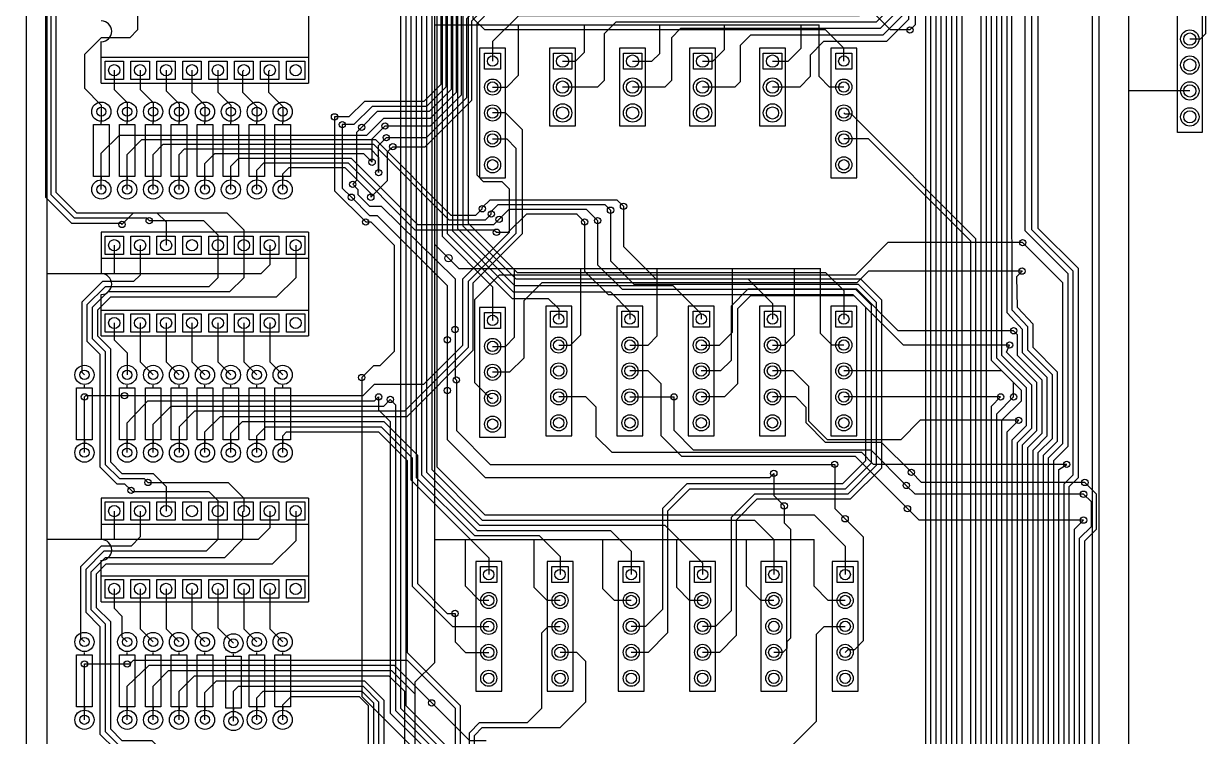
# Model space of a CAD drawing. Header units: millimetres. Extents: x 7 to 471, y -359 to -66.
# Drawn here: x 122.4 to 238.3, y -261 to -191.1 of the extents above; entities that cross this region are included whole.
import ezdxf

# ---------------------------------------------------------------- set-up
doc = ezdxf.new("R2010")
doc.units = ezdxf.units.MM

msp = doc.modelspace()

# ---------------------------------------------------------------- linework, layer by layer
for points in [[(207.52, -86.23), (209.68, -84.07), (218.31, -84.07), (220.22, -85.98), (220.22, -96.01), (216.66, -99.57), (216.66, -155.45), (216.31, -155.8), (216.31, -163.67), (209.8, -170.18), (209.8, -191.26), (209.3, -191.77)], [(179.71, -102.36), (178.44, -102.36), (167.77, -112.9), (167.77, -132.33), (161.93, -138.18), (161.93, -235.08), (167.13, -240.28), (185.29, -240.28), (188.98, -243.97), (188.98, -245.11)], [(176.91, -104.65), (168.27, -113.28), (168.27, -132.59), (162.43, -138.43), (162.43, -234.82), (167.39, -239.78), (194.06, -239.78), (195.96, -241.68), (195.96, -245.11)], [(155.83, -106.55), (125.73, -106.55), (124.59, -107.7), (124.59, -122.7), (112.78, -134.52), (112.78, -147.96), (124.59, -159.77), (124.59, -208.15), (127.13, -210.69), (131.95, -210.69), (132.08, -210.82)], [(153.42, -107.19), (125.98, -107.19), (125.09, -108.08), (125.09, -122.92), (113.28, -134.73), (113.28, -147.69), (125.09, -159.5), (125.09, -207.9), (127.38, -210.18), (134.49, -210.18), (134.75, -210.44)], [(151.76, -107.95), (151.51, -107.7), (126.24, -107.7), (125.6, -108.33), (125.6, -123.19), (113.79, -135), (113.79, -147.45), (125.6, -159.26), (125.6, -207.64), (127.63, -209.68), (135.51, -209.68), (136.4, -210.57), (136.4, -212.85)], [(172.34, -109.98), (168.78, -113.54), (168.78, -132.84), (162.94, -138.68), (162.94, -234.57), (167.64, -239.27), (199.9, -239.27), (202.95, -242.32), (202.95, -245.11)], [(153.54, -111), (153.54, -114.17), (154.69, -115.32), (164.85, -115.32), (165.23, -115.7), (165.23, -131.06), (159.38, -136.91), (159.38, -258.19), (165.35, -264.16), (166.62, -264.16), (168.02, -265.56), (168.02, -270.38)], [(156.08, -111), (156.08, -113.28), (157.61, -114.81), (165.1, -114.81), (165.74, -115.44), (165.74, -131.32), (159.89, -137.16), (159.89, -257.94), (165.48, -263.53), (172.59, -263.53), (174.88, -265.81), (174.88, -270.38)], [(158.62, -111), (158.62, -113.03), (159.77, -114.17), (165.23, -114.17), (166.24, -115.19), (166.24, -131.57), (160.4, -137.41), (160.4, -235.84), (168.02, -243.46), (168.02, -245.11)], [(161.16, -111), (161.16, -113.03), (161.8, -113.66), (165.48, -113.66), (166.75, -114.93), (166.75, -131.83), (160.91, -137.67), (160.91, -235.59), (166.62, -241.3), (172.97, -241.3), (175.01, -243.33), (175.01, -245.11)], [(163.7, -111), (163.7, -112.39), (164.47, -113.16), (165.74, -113.16), (167.26, -114.68), (167.26, -132.08), (161.42, -137.92), (161.42, -235.33), (166.88, -240.79), (179.96, -240.79), (181.99, -242.82), (181.99, -245.11)], [(172.85, -110.24), (169.29, -113.79), (169.29, -133.1), (163.45, -138.94), (163.45, -211.96), (168.4, -216.92), (168.4, -220.22)], [(181.28, -111.96), (169.8, -123.44), (169.8, -133.35), (163.96, -139.19), (163.96, -211.71), (170.31, -218.06), (173.86, -218.06), (174.88, -219.08), (174.88, -220.09)], [(224.79, -112.01), (222.48, -112.01), (220.22, -114.43), (220.22, -161.29), (210.82, -170.69), (210.82, -262.38), (207.64, -265.56), (185.42, -265.56), (181.86, -269.11), (181.86, -270.38)], [(227.33, -112.01), (232.54, -112.01), (234.44, -113.92), (234.44, -148.84), (223.77, -159.51), (223.77, -163.45), (214.38, -172.85), (214.38, -285.37), (204.34, -295.4), (188.59, -295.4), (188.47, -295.28), (188.47, -295.53)], [(227.33, -114.55), (232.28, -114.55), (233.93, -116.21), (233.93, -148.59), (223.27, -159.26), (223.27, -163.2), (213.87, -172.59), (213.87, -285.12), (207.14, -291.85), (189.48, -291.85), (185.8, -295.53), (181.48, -295.53)], [(224.79, -114.55), (222.79, -114.55), (220.73, -116.62), (220.73, -161.54), (211.33, -170.94), (211.33, -262.76), (208.03, -266.07), (191.64, -266.07), (188.72, -268.99), (188.72, -270.38)], [(227.33, -117.09), (227.46, -117.22), (231.27, -117.22), (233.43, -119.38), (233.43, -148.21), (222.76, -158.88), (222.76, -162.94), (213.36, -172.34), (213.36, -284.86), (206.88, -291.34), (177.8, -291.34), (174.75, -294.39), (174.75, -295.53)], [(224.79, -117.09), (222.96, -117.09), (221.23, -119), (221.23, -161.8), (211.84, -171.2), (211.84, -263.14), (207.39, -267.59), (203.45, -267.59)], [(227.33, -119.63), (231.27, -119.63), (232.92, -121.28), (232.92, -147.96), (222.25, -158.62), (222.25, -162.69), (212.85, -172.09), (212.85, -284.61), (206.63, -290.83), (171.7, -290.83), (168.02, -294.51), (168.02, -295.53)], [(224.79, -119.63), (223.04, -119.63), (221.74, -121.03), (221.74, -162.05), (212.34, -171.45), (212.34, -263.53), (206.12, -269.75), (203.96, -269.75), (203.33, -270.38), (202.44, -270.38)], [(173.23, -120.78), (170.31, -123.7), (170.31, -133.6), (164.47, -139.45), (164.47, -211.45), (170.43, -217.42), (179.96, -217.42), (181.86, -219.33), (181.86, -220.09)], [(174.12, -120.65), (170.81, -123.95), (170.81, -133.86), (167.26, -137.41), (164.97, -139.83), (164.97, -211.2), (170.56, -216.79), (186.05, -216.79), (188.85, -219.58), (188.85, -220.09)], [(174.62, -127.63), (174.62, -130.81), (165.48, -139.95), (165.48, -210.95), (170.69, -216.15), (193.42, -216.15), (195.83, -218.57), (195.83, -220.09)], [(177.1, -127.7), (177.1, -129.1), (165.99, -140.21), (165.99, -210.69), (170.81, -215.52), (201.04, -215.52), (202.82, -217.3), (202.82, -220.09)], [(202.82, -194.82), (202.82, -193.55), (201.04, -191.77), (167.64, -191.77), (166.5, -190.63), (166.5, -140.46), (174.5, -132.46), (177.17, -132.46), (179.71, -129.92), (179.71, -127.63)], [(124.71, -130.68), (124.71, -292.99)], [(192.41, -326.64), (194.06, -326.64), (197.87, -322.83), (197.87, -308.23), (206.37, -299.72), (206.37, -289.81), (216.79, -279.4), (216.79, -174.37), (208.53, -166.12), (203.71, -166.12), (198.5, -160.91), (189.86, -160.91), (185.67, -156.72), (185.67, -151.32), (183.83, -149.48), (182.12, -149.48)], [(194.69, -320.42), (195.96, -320.42), (196.72, -319.66), (201.68, -319.66), (227.84, -293.5), (227.84, -179.32), (207.9, -159.38), (194.95, -159.38), (193.17, -157.61), (193.17, -151.89), (190.75, -149.48), (189.1, -149.48)], [(193.93, -325.12), (194.56, -325.12), (197.36, -322.33), (197.36, -307.97), (205.87, -299.47), (205.87, -289.56), (216.28, -279.15), (216.28, -174.62), (208.28, -166.62), (203.45, -166.62), (198.25, -161.42), (189.61, -161.42), (185.04, -156.85), (185.04, -153.16), (183.9, -152.02), (182.12, -152.02)], [(194.18, -319.15), (201.42, -319.15), (227.2, -293.37), (227.2, -179.45), (207.64, -159.89), (194.69, -159.89), (192.66, -157.86), (192.66, -153.44), (191.24, -152.02), (189.1, -152.02)], [(201.29, -339.47), (204.47, -336.3), (204.47, -311.53), (212.98, -303.02), (212.98, -293.12), (223.39, -282.7), (223.39, -233.93), (224.79, -232.54), (224.79, -215.65), (220.6, -211.45), (220.6, -184.02), (218.82, -182.25), (218.82, -173.36), (209.55, -164.08), (204.72, -164.08), (200.15, -159.51), (200.15, -152.78), (200.91, -152.02), (202.95, -152.02)], [(190.25, -330.45), (194.31, -330.45), (199.39, -325.37), (199.39, -308.99), (207.9, -300.48), (207.9, -290.58), (218.31, -280.16), (218.31, -230), (220.22, -228.09), (220.22, -227.08), (217.3, -224.15), (217.3, -174.12), (208.79, -165.61), (203.96, -165.61), (198.75, -160.4), (190.12, -160.4), (188.21, -158.37), (188.21, -157.61)], [(189.61, -332.49), (195.2, -332.49), (200.41, -327.28), (200.41, -309.5), (208.92, -300.99), (208.92, -291.08), (219.33, -280.67), (219.33, -231.9), (220.73, -230.51), (220.73, -226.82), (217.8, -223.9), (217.8, -173.86), (209.04, -165.1), (204.22, -165.1), (199.01, -159.89), (190.37, -159.89), (189.23, -158.75), (189.23, -158.37)], [(191.01, -333.63), (195.58, -333.63), (200.91, -328.3), (200.91, -309.75), (209.42, -301.24), (209.42, -291.34), (219.84, -280.92), (219.84, -232.16), (221.23, -230.77), (221.23, -226.57), (218.31, -223.65), (218.31, -173.61), (209.3, -164.59), (204.47, -164.59), (199.26, -159.38), (191.77, -159.38), (190.5, -158.88)], [(217.3, -160.53), (221.87, -160.53), (234.82, -173.48), (234.82, -179.71), (235.71, -180.59), (237.62, -180.59), (238.25, -181.23), (238.25, -192.15), (237.74, -192.66), (236.73, -192.66)], [(122.7, -162.81), (122.7, -203.71)], [(167.26, -165.48), (167.26, -165.61), (165.35, -167.61), (165.35, -187.33), (163.32, -189.36), (163.32, -197.1), (161.67, -198.76), (155.83, -198.76), (154.3, -200.28), (152.91, -200.28)], [(168.66, -165.61), (165.86, -168.4), (165.86, -187.58), (163.83, -189.61), (163.83, -197.36), (161.93, -199.26), (156.59, -199.26), (154.81, -201.04), (153.67, -201.04)], [(170.18, -165.61), (169.93, -165.61), (168.15, -167.39), (167.64, -167.39), (166.37, -168.66), (166.37, -187.83), (164.34, -189.87), (164.34, -197.61), (162.18, -199.77), (157.1, -199.77), (155.57, -201.3)], [(207.77, -168.4), (207.77, -170.18), (207.95, -170.36), (207.95, -190.07), (206.37, -191.64), (186.82, -191.64), (185.93, -192.53), (185.93, -196.72), (185.29, -197.36), (182.12, -197.36)], [(209.17, -168.4), (209.17, -190.75), (207.01, -192.91), (200.83, -192.91), (199.52, -194.23), (199.52, -196.34), (198.5, -197.36), (195.83, -197.36)], [(207.01, -169.67), (207.01, -170.43), (207.26, -170.69), (207.26, -189.74), (205.99, -191.01), (180.47, -191.01), (179.32, -192.15), (179.32, -196.72), (178.69, -197.36), (175.26, -197.36)], [(208.41, -169.54), (208.41, -169.93), (208.53, -170.05), (208.53, -190.37), (206.63, -192.28), (193.68, -192.28), (192.66, -193.29), (192.66, -196.85), (192.15, -197.36), (188.98, -197.36)], [(130.05, -207.39), (130.05, -203.84), (131.83, -202.06), (156.08, -202.06), (157.73, -200.41), (162.31, -200.41), (164.85, -197.87), (164.85, -190.12), (167.64, -187.33), (184.4, -187.33), (186.44, -185.29), (186.44, -175.77), (187.58, -174.62), (189.36, -174.62)], [(132.33, -227.58), (155.7, -227.58), (156.84, -226.45), (161.66, -226.45), (165.48, -222.63), (165.48, -216.15), (170.05, -211.58), (170.05, -207.36), (169.33, -206.63), (167.51, -206.63), (166.88, -205.99), (166.88, -191.13), (168.27, -189.74), (199.64, -189.74), (201.8, -187.58), (201.8, -175.26), (202.44, -174.62), (203.33, -174.62)], [(157.86, -201.17), (162.31, -201.17), (165.35, -198.12), (165.35, -190.37), (167.77, -187.96), (190.5, -187.96), (193.17, -185.29), (193.17, -175.51), (194.06, -174.62), (196.34, -174.62)], [(162.69, -174.5), (162.69, -253.75), (160.78, -255.65), (160.78, -273.81), (162.69, -275.72), (162.69, -294.26), (164.47, -296.04), (164.47, -306.2), (166.88, -308.61), (193.04, -308.61)], [(218.31, -348.62), (230.76, -336.17), (230.76, -173.74)], [(157.99, -202.31), (161.93, -202.31), (165.86, -198.37), (165.86, -190.63), (168.02, -188.47), (190.75, -188.47), (193.8, -185.42), (193.8, -178.43), (195.07, -177.16), (196.34, -177.16)], [(158.62, -203.2), (161.8, -203.2), (166.37, -198.63), (166.37, -190.88), (168.15, -189.1), (199.26, -189.1), (201.04, -187.33), (201.04, -177.16)], [(208.41, -339.47), (208.41, -338.71), (205.99, -336.3), (205.99, -312.29), (214.5, -303.78), (214.5, -293.88), (224.92, -283.46), (224.92, -236.47), (225.81, -235.59), (225.81, -215.14), (221.87, -211.2), (221.87, -181.99), (220.09, -180.21)], [(235.51, -201.8), (235.51, -180.98)], [(237.95, -180.98), (237.95, -201.8)], [(206.12, -339.47), (205.49, -338.84), (205.49, -312.04), (214, -303.53), (214, -293.62), (224.41, -283.21), (224.41, -236.22), (225.3, -235.33), (225.3, -215.39), (221.23, -211.33), (221.23, -183.26), (220.09, -182.12)], [(195.33, -336.42), (197.49, -336.42), (202.44, -331.47), (202.44, -310.52), (210.95, -302.01), (210.95, -292.1), (221.36, -281.69), (221.36, -232.92), (222.76, -231.52), (222.76, -225.81), (220.34, -223.39), (220.34, -221.11), (218.82, -219.46), (218.82, -185.04), (219.58, -184.28)], [(193.42, -337.18), (198.25, -337.18), (202.95, -332.49), (202.95, -310.77), (211.46, -302.26), (211.46, -292.35), (221.87, -281.94), (221.87, -233.17), (223.27, -231.78), (223.27, -225.55), (220.85, -223.14), (220.85, -220.85), (219.33, -219.2), (219.28, -205.36), (219.28, -186.87), (219.96, -186.18)], [(133.86, -188.09), (133.6, -188.34), (133.6, -191.77), (132.84, -192.53), (130.05, -192.53), (128.4, -194.18), (128.4, -197.48), (130.05, -199.14), (130.05, -200.79)], [(150.37, -189.36), (150.37, -194.44)], [(205.49, -189.87), (204.85, -189.87), (204.34, -190.37), (170.94, -190.37), (168.4, -192.91), (168.4, -194.82)], [(209.3, -191.77), (207.39, -191.77), (205.49, -189.87)], [(162.69, -191.28), (200.41, -191.28)], [(168.4, -197.36), (169.8, -197.36), (170.94, -196.21), (170.94, -191.28)], [(175.26, -194.82), (176.53, -194.82), (177.42, -193.93), (177.42, -191.28)], [(182.12, -194.82), (184.02, -194.82), (184.78, -194.06), (184.78, -191.28), (185.17, -191.28)], [(188.98, -194.82), (189.99, -194.82), (191.13, -193.67), (191.13, -191.28)], [(195.83, -194.82), (197.36, -194.82), (198.63, -193.55), (198.63, -191.28)], [(202.82, -197.36), (201.42, -197.36), (200.41, -196.34), (200.41, -191.28)], [(130.05, -194.44), (130.05, -192.91)], [(130.05, -196.98), (130.05, -194.44)], [(130.05, -194.44), (150.37, -194.44)], [(150.37, -194.44), (150.37, -196.98)], [(169.67, -195.45), (169.67, -193.55), (167.13, -193.55), (167.13, -206.25), (169.67, -206.25)], [(176.53, -195.45), (176.53, -193.55), (173.99, -193.55), (173.99, -201.17), (176.53, -201.17)], [(183.39, -195.45), (183.39, -193.55), (180.85, -193.55), (180.85, -201.17), (183.39, -201.17)], [(190.25, -195.45), (190.25, -193.55), (187.71, -193.55), (187.71, -201.17), (190.25, -201.17)], [(197.1, -195.45), (197.1, -193.55), (194.56, -193.55), (194.56, -201.17), (197.1, -201.17)], [(204.09, -195.45), (204.09, -193.55), (201.55, -193.55), (201.55, -206.25), (204.09, -206.25)], [(131.32, -195.71), (131.32, -197.61), (132.59, -198.88), (132.59, -200.79)], [(133.86, -195.71), (133.86, -197.61), (135.13, -198.88), (135.13, -200.79)], [(136.4, -195.71), (136.4, -197.74), (137.67, -199.01), (137.67, -200.79)], [(138.94, -195.71), (138.94, -197.87), (140.21, -199.14), (140.21, -200.79)], [(141.48, -195.71), (141.48, -197.87), (142.75, -199.14), (142.75, -200.79)], [(144.02, -195.71), (143.89, -195.83), (143.89, -197.87), (145.29, -199.26), (145.29, -200.79)], [(146.56, -195.71), (146.43, -195.83), (146.43, -197.87), (147.83, -199.26), (147.83, -200.79)], [(169.67, -206.25), (169.67, -195.45)], [(176.53, -201.17), (176.53, -195.45)], [(183.39, -201.17), (183.39, -195.45)], [(190.25, -201.17), (190.25, -195.45)], [(197.1, -201.17), (197.1, -195.45)], [(204.09, -206.25), (204.09, -195.45)], [(130.05, -196.98), (150.37, -196.98)], [(236.73, -197.74), (230.76, -197.74)], [(140.21, -233.17), (140.21, -231.14), (141.73, -229.62), (160.02, -229.62), (166.5, -223.14), (166.5, -216.53), (171.32, -211.71), (171.32, -201.55), (169.67, -199.9), (168.4, -199.9)], [(152.91, -200.28), (152.91, -207.52), (155.96, -210.57)], [(193.04, -323.72), (194.82, -323.72), (196.85, -321.69), (196.85, -307.72), (205.36, -299.21), (205.36, -289.31), (215.77, -278.89), (215.77, -212.22), (203.58, -200.03), (202.95, -200.03), (202.82, -199.9)], [(129.29, -201.04), (130.05, -201.04)], [(129.29, -206.12), (129.29, -201.04)], [(130.05, -201.04), (130.05, -200.79)], [(130.05, -201.04), (130.81, -201.04)], [(130.81, -201.04), (130.81, -206.12)], [(131.83, -201.04), (132.59, -201.04)], [(131.83, -206.12), (131.83, -201.04)], [(132.59, -201.04), (132.59, -200.79)], [(132.59, -201.04), (133.35, -201.04)], [(133.35, -201.04), (133.35, -206.12)], [(134.37, -201.04), (135.13, -201.04)], [(134.37, -206.12), (134.37, -201.04)], [(135.13, -201.04), (135.13, -200.79)], [(135.13, -201.04), (135.89, -201.04)], [(135.89, -201.04), (135.89, -206.12)], [(136.91, -201.04), (137.67, -201.04)], [(136.91, -206.12), (136.91, -201.04)], [(137.67, -201.04), (137.67, -200.79)], [(137.67, -201.04), (138.43, -201.04)], [(138.43, -201.04), (138.43, -206.12)], [(139.45, -201.04), (140.21, -201.04)], [(139.45, -206.12), (139.45, -201.04)], [(140.21, -201.04), (140.21, -200.79)], [(140.21, -201.04), (140.97, -201.04)], [(140.97, -201.04), (140.97, -206.12)], [(141.99, -201.04), (142.75, -201.04)], [(141.99, -206.12), (141.99, -201.04)], [(142.75, -201.04), (142.75, -200.79)], [(142.75, -201.04), (143.51, -201.04)], [(143.51, -201.04), (143.51, -206.12)], [(144.53, -201.04), (145.29, -201.04)], [(144.53, -206.12), (144.53, -201.04)], [(145.29, -201.04), (145.29, -200.79)], [(145.29, -201.04), (146.05, -201.04)], [(146.05, -201.04), (146.05, -206.12)], [(147.07, -201.04), (147.83, -201.04)], [(147.07, -206.12), (147.07, -201.04)], [(147.83, -201.04), (147.83, -200.79)], [(147.83, -201.04), (148.59, -201.04)], [(148.59, -201.04), (148.59, -206.12)], [(153.67, -201.04), (153.67, -207.26), (154.56, -208.15)], [(155.57, -201.3), (155.07, -201.8), (155.07, -206.5), (154.69, -206.88)], [(156.59, -204.72), (156.59, -202.44), (157.86, -201.17)], [(132.59, -207.39), (132.59, -203.96), (134.04, -202.51), (156.92, -202.51), (164.32, -209.91), (166.75, -209.91), (167.39, -209.28), (167.39, -209.17)], [(168.4, -202.44), (169.8, -202.44), (170.69, -203.33), (170.69, -211.7), (165.99, -216.4), (165.99, -222.88), (159.77, -229.11), (139.19, -229.11), (137.67, -230.63), (137.67, -233.17)], [(157.23, -205.74), (157.23, -203.07), (157.99, -202.31)], [(193.68, -322.33), (194.95, -322.33), (196.34, -320.93), (196.34, -307.47), (204.85, -298.96), (204.85, -289.05), (215.26, -278.64), (215.26, -212.47), (205.23, -202.44), (202.82, -202.44)], [(237.95, -201.8), (235.51, -201.8)], [(122.7, -203.19), (122.7, -241.68)], [(135.13, -207.39), (135.13, -203.96), (136.12, -202.97), (156.72, -202.97), (164.12, -210.37), (167.71, -210.37), (168.27, -209.8)], [(137.67, -207.39), (137.67, -203.95), (138.2, -203.42), (156.46, -203.42), (156.46, -203.45), (157.23, -204.22), (157.23, -205.74)], [(156.46, -208.15), (158.11, -206.5), (158.11, -203.71), (158.62, -203.2)], [(140.21, -207.39), (140.21, -204.85), (141.18, -203.87), (155.74, -203.87), (156.59, -204.72)], [(142.75, -207.39), (142.75, -205.11), (143.53, -204.33), (154.54, -204.33), (161.04, -210.82), (168.53, -210.82), (169.04, -210.31)], [(145.29, -207.39), (145.29, -205.49), (145.99, -204.78), (154.24, -204.78), (160.78, -211.33), (168.53, -211.33), (168.78, -211.58)], [(130.05, -206.12), (129.29, -206.12)], [(130.05, -206.12), (130.05, -206.38)], [(130.81, -206.12), (130.05, -206.12)], [(132.59, -206.12), (131.83, -206.12)], [(132.59, -206.12), (132.59, -206.38)], [(133.35, -206.12), (132.59, -206.12)], [(135.13, -206.12), (134.37, -206.12)], [(135.13, -206.12), (135.13, -206.38)], [(135.89, -206.12), (135.13, -206.12)], [(137.67, -206.12), (136.91, -206.12)], [(137.67, -206.12), (137.67, -206.38)], [(138.43, -206.12), (137.67, -206.12)], [(140.21, -206.12), (139.45, -206.12)], [(140.21, -206.12), (140.21, -206.38)], [(140.97, -206.12), (140.21, -206.12)], [(142.75, -206.12), (141.99, -206.12)], [(142.75, -206.12), (142.75, -206.38)], [(143.51, -206.12), (142.75, -206.12)], [(145.29, -206.12), (144.53, -206.12)], [(145.29, -206.12), (145.29, -206.38)], [(146.05, -206.12), (145.29, -206.12)], [(147.83, -206.12), (147.07, -206.12)], [(147.83, -207.39), (147.83, -205.87), (148.46, -205.24), (153.93, -205.24), (156.46, -207.77), (156.46, -208.15)], [(147.83, -206.12), (147.83, -206.38)], [(148.59, -206.12), (147.83, -206.12)], [(154.69, -206.88), (155.19, -207.39), (155.19, -207.9), (156.34, -209.04), (157.48, -209.04), (164.72, -216.15), (164.72, -221.11)], [(154.56, -208.15), (156.34, -209.93), (157.1, -209.93), (163.96, -216.79), (163.96, -222.12)], [(167.39, -209.28), (167.39, -209.17), (168.15, -208.41), (180.59, -208.41), (181.23, -209.04)], [(168.27, -209.8), (168.27, -209.55), (168.96, -208.86), (179.4, -208.86), (179.96, -209.42)], [(169.04, -210.31), (170.03, -209.31), (177.56, -209.31), (178.69, -210.44)], [(179.96, -209.42), (179.96, -214.38), (182.25, -216.66), (204.22, -216.66), (205.99, -218.44), (205.99, -234.44), (203.2, -237.24), (194.06, -237.24), (191.77, -239.52), (191.77, -248.67), (190.25, -250.19), (188.98, -250.19)], [(181.23, -209.04), (181.23, -212.98), (184.4, -216.15), (204.47, -216.15), (206.5, -218.19), (206.5, -234.7), (203.45, -237.74), (194.31, -237.74), (192.28, -239.78), (192.28, -251.08), (190.63, -252.73), (188.98, -252.73)], [(132.08, -210.82), (133.22, -209.68), (142.37, -209.68), (144.02, -211.33), (144.02, -212.85)], [(134.75, -210.44), (140.08, -210.44), (141.48, -211.84), (141.48, -212.85)], [(155.96, -210.57), (156.46, -210.57), (158.75, -212.85), (158.75, -223.26), (157.35, -224.66), (156.72, -224.66), (155.57, -225.81)], [(168.78, -211.58), (169.93, -211.58), (171.74, -209.77), (176.66, -209.77), (176.66, -209.8), (177.42, -210.57)], [(177.42, -210.57), (177.42, -215.39), (179.71, -217.68), (203.71, -217.68), (204.95, -218.92), (204.95, -233.96), (202.69, -236.22), (187.45, -236.22), (185.04, -238.63), (185.04, -248.54), (183.39, -250.19), (181.99, -250.19)], [(178.69, -210.44), (178.69, -214.76), (181.1, -217.17), (203.96, -217.17), (205.49, -218.69), (205.49, -234.19), (202.95, -236.73), (187.71, -236.73), (185.55, -238.89), (185.55, -250.83), (183.64, -252.73), (181.99, -252.73)], [(150.37, -211.58), (130.05, -211.58)], [(130.05, -211.58), (130.05, -214.12)], [(150.37, -211.58), (150.37, -214.12)], [(146.56, -212.85), (146.56, -214.76), (145.67, -215.65), (124.71, -215.65)], [(133.86, -212.85), (133.86, -215.77), (133.22, -216.41), (130.18, -216.41), (128.14, -218.44), (128.14, -225.3), (128.4, -225.55)], [(141.48, -212.85), (141.48, -216.03), (140.59, -216.92), (130.43, -216.92), (128.65, -218.69), (128.65, -222.25), (129.92, -223.52), (129.92, -234.57), (131.57, -236.22), (132.33, -236.22), (132.97, -236.86)], [(144.02, -212.85), (144.02, -216.03), (142.62, -217.42), (130.68, -217.42), (129.16, -218.95), (129.16, -222), (130.43, -223.27), (130.43, -234.32), (131.83, -235.71), (134.24, -235.71), (134.62, -236.09)], [(149.1, -212.85), (149.1, -216.03), (147.19, -217.93), (130.94, -217.93), (129.67, -219.2), (129.67, -221.74), (130.94, -223.01), (130.94, -234.06), (132.08, -235.2), (135.13, -235.2), (136.4, -236.47), (136.4, -238.89)], [(131.32, -212.85), (131.31, -215.65)], [(162.69, -212.76), (162.72, -212.76), (164.08, -214.12)], [(220.34, -212.6), (207.14, -212.6), (203.96, -215.77), (169.04, -215.77), (166.62, -218.19), (166.62, -226.31), (168.15, -227.84), (168.4, -227.84)], [(197.36, -339.47), (199.26, -339.47), (203.96, -334.77), (203.96, -311.28), (212.47, -302.77), (212.47, -292.86), (222.88, -282.45), (222.88, -233.68), (224.28, -232.28), (224.28, -216.54), (220.34, -212.6)], [(130.05, -214.12), (150.37, -214.12)], [(130.05, -214.12), (130.05, -215.65)], [(150.37, -214.12), (150.37, -219.2)], [(164.08, -214.12), (165.1, -215.14), (200.53, -215.14)], [(168.4, -222.76), (169.67, -222.76), (170.56, -221.87), (170.56, -215.14)], [(220.29, -215.39), (205.23, -215.39), (204.09, -216.54), (173.23, -216.54), (171.45, -218.31), (171.45, -223.9), (170.05, -225.3), (168.4, -225.3)], [(174.88, -222.63), (176.02, -222.63), (177.04, -221.62), (177.04, -215.14)], [(181.86, -222.63), (183.64, -222.63), (184.53, -221.74), (184.53, -215.14)], [(188.85, -222.63), (190.63, -222.63), (191.9, -221.36), (191.9, -215.14)], [(195.33, -338.2), (198.88, -338.2), (203.45, -333.63), (203.45, -311.02), (211.96, -302.51), (211.96, -292.61), (222.38, -282.19), (222.38, -233.43), (223.77, -232.03), (223.77, -225.3), (221.36, -222.88), (221.36, -220.6), (219.84, -218.95), (219.78, -215.9), (220.29, -215.39), (220.34, -215.39)], [(195.83, -222.63), (196.98, -222.63), (197.99, -221.62), (197.99, -215.14)], [(202.82, -222.63), (201.68, -222.63), (200.53, -221.49), (200.53, -215.14)], [(130.05, -219.2), (130.05, -217.68)], [(219.46, -221.23), (208.15, -221.23), (204.09, -217.17), (193.42, -217.17), (191.77, -218.82), (191.77, -224.15), (190.75, -225.17), (188.85, -225.17)], [(176.15, -220.73), (176.15, -218.82), (173.61, -218.82), (173.61, -231.52), (176.15, -231.52)], [(183.13, -220.73), (183.13, -218.82), (180.59, -218.82), (180.59, -231.52), (183.13, -231.52)], [(190.12, -220.73), (190.12, -218.82), (187.58, -218.82), (187.58, -231.52), (190.12, -231.52)], [(219.07, -222.63), (208.66, -222.63), (203.83, -217.81), (193.68, -217.81), (192.41, -219.08), (192.41, -226.44), (191.13, -227.71), (188.85, -227.71)], [(197.1, -220.73), (197.1, -218.82), (194.56, -218.82), (194.56, -231.52), (197.1, -231.52)], [(204.09, -220.73), (204.09, -218.82), (201.55, -218.82), (201.55, -231.52), (204.09, -231.52)], [(130.05, -221.74), (130.05, -219.2)], [(130.05, -219.2), (150.37, -219.2)], [(150.37, -219.2), (150.37, -221.74)], [(169.67, -220.85), (169.67, -218.95), (167.13, -218.95), (167.13, -231.65), (169.67, -231.65)], [(131.32, -220.47), (131.32, -222.12), (132.59, -223.39), (132.59, -225.55)], [(133.86, -220.47), (133.86, -224.28), (135.13, -225.55)], [(136.4, -220.47), (136.4, -224.28), (137.67, -225.55)], [(138.94, -220.47), (138.94, -224.28), (140.21, -225.55)], [(141.48, -220.47), (141.48, -224.28), (142.75, -225.55)], [(144.02, -220.47), (144.02, -224.28), (145.29, -225.55)], [(146.56, -220.47), (146.56, -224.28), (147.83, -225.55)], [(164.72, -221.11), (164.72, -225.93), (164.85, -226.06)], [(169.67, -231.65), (169.67, -220.85)], [(176.15, -231.52), (176.15, -220.73)], [(183.13, -231.52), (183.13, -220.73)], [(190.12, -231.52), (190.12, -220.73)], [(197.1, -231.52), (197.1, -220.73)], [(204.09, -231.52), (204.09, -220.73)], [(130.05, -221.74), (150.37, -221.74)], [(163.96, -222.12), (163.96, -227.08)], [(193.8, -335.53), (196.6, -335.53), (201.93, -330.2), (201.93, -310.26), (210.44, -301.75), (210.44, -291.85), (220.85, -281.43), (220.85, -232.66), (222.25, -231.27), (222.25, -226.06), (219.84, -223.65), (219.84, -221.62), (219.46, -221.23)], [(192.28, -334.64), (195.96, -334.64), (201.42, -329.18), (201.42, -310.01), (209.93, -301.5), (209.93, -291.59), (220.34, -281.18), (220.34, -232.41), (221.74, -231.01), (221.74, -226.31), (218.77, -223.34), (219.07, -222.63)], [(155.57, -225.81), (155.57, -257.05), (166.62, -268.1)], [(209.06, -238.65), (203.96, -233.55), (186.94, -233.55), (184.91, -231.52), (184.91, -226.42), (183.66, -225.17), (181.86, -225.17)], [(219.96, -230), (210.31, -230), (208.41, -231.9), (201.22, -231.9), (199.39, -230.07), (199.39, -226.69), (197.87, -225.17), (195.83, -225.17)], [(219.46, -227.71), (219.46, -226.31), (218.31, -225.17), (202.82, -225.17)], [(127.63, -226.82), (128.4, -226.82)], [(127.63, -231.9), (127.63, -226.82)], [(128.4, -226.82), (128.4, -226.57)], [(128.4, -226.82), (129.16, -226.82)], [(129.16, -226.82), (129.16, -231.9)], [(131.83, -226.82), (132.59, -226.82)], [(131.83, -231.9), (131.83, -226.82)], [(132.59, -226.82), (132.59, -226.57)], [(132.59, -226.82), (133.35, -226.82)], [(133.35, -226.82), (133.35, -231.9)], [(134.37, -226.82), (135.13, -226.82)], [(134.37, -231.9), (134.37, -226.82)], [(135.13, -226.82), (135.13, -226.57)], [(135.13, -226.82), (135.89, -226.82)], [(135.89, -226.82), (135.89, -231.9)], [(136.91, -226.82), (137.67, -226.82)], [(136.91, -231.9), (136.91, -226.82)], [(137.67, -226.82), (137.67, -226.57)], [(137.67, -226.82), (138.43, -226.82)], [(138.43, -226.82), (138.43, -231.9)], [(139.45, -226.82), (140.21, -226.82)], [(139.45, -231.9), (139.45, -226.82)], [(140.21, -226.82), (140.21, -226.57)], [(140.21, -226.82), (140.97, -226.82)], [(140.97, -226.82), (140.97, -231.9)], [(141.99, -226.82), (142.75, -226.82)], [(141.99, -231.9), (141.99, -226.82)], [(142.75, -226.82), (142.75, -226.57)], [(142.75, -226.82), (143.51, -226.82)], [(143.51, -226.82), (143.51, -231.9)], [(144.53, -226.82), (145.29, -226.82)], [(144.53, -231.9), (144.53, -226.82)], [(145.29, -226.82), (145.29, -226.57)], [(145.29, -226.82), (146.05, -226.82)], [(146.05, -226.82), (146.05, -231.9)], [(147.07, -226.82), (147.83, -226.82)], [(147.07, -231.9), (147.07, -226.82)], [(147.83, -226.82), (147.83, -226.57)], [(147.83, -226.82), (148.59, -226.82)], [(148.59, -226.82), (148.59, -231.9)], [(164.85, -226.06), (164.85, -231.01), (168.15, -234.32), (201.93, -234.32)], [(128.4, -227.71), (128.52, -227.58), (132.33, -227.58)], [(128.4, -233.17), (128.4, -227.71)], [(132.59, -233.17), (132.59, -230.25), (134.62, -228.09), (156.84, -228.09), (157.23, -227.71)], [(135.13, -233.17), (135.13, -230.38), (136.89, -228.6), (157.73, -228.6), (158.37, -227.96)], [(157.23, -227.71), (157.23, -228.98), (158.37, -230.12), (158.37, -258.7), (165.86, -266.19), (166.37, -266.19)], [(158.37, -227.96), (158.88, -228.47), (158.88, -258.44), (165.48, -265.05), (166.12, -265.05)], [(163.96, -227.08), (163.96, -231.87), (167.67, -235.59), (195.58, -235.59), (195.96, -235.2)], [(163.96, -227.08), (163.96, -231.87), (167.67, -235.59), (195.58, -235.59)], [(224.66, -234.32), (205.74, -234.32), (204.6, -233.17), (180.11, -233.17), (178.56, -231.62), (178.56, -228.73), (177.55, -227.71), (174.88, -227.71)], [(181.86, -227.71), (186.18, -227.71)], [(208.94, -236.38), (205.49, -232.92), (188.09, -232.92), (186.18, -231.01), (186.18, -227.71)], [(190.75, -328.04), (193.93, -328.04), (198.37, -323.6), (198.37, -308.48), (206.88, -299.97), (206.88, -290.07), (217.3, -279.65), (217.3, -228.6), (218.19, -227.71)], [(191.78, -329.31), (194.06, -329.31), (198.89, -324.48), (198.89, -308.74), (207.39, -300.24), (207.39, -290.32), (217.8, -279.91), (217.8, -229.36), (219.46, -227.71)], [(209.44, -235.09), (206.5, -232.16), (201.04, -232.16), (199.14, -230.25), (199.14, -228.74), (198.11, -227.71), (195.83, -227.71)], [(218.19, -227.71), (202.82, -227.71)], [(142.75, -233.17), (142.75, -231.27), (143.89, -230.12), (157.73, -230.12), (161.04, -233.43), (161.04, -246), (163.96, -248.92), (164.72, -248.92)], [(191.13, -331.72), (194.44, -331.72), (199.9, -326.26), (199.9, -309.24), (208.41, -300.74), (208.41, -290.83), (218.82, -280.42), (218.82, -231.14), (219.96, -230)], [(145.29, -233.17), (145.29, -231.52), (146.18, -230.63), (157.48, -230.63), (160.53, -233.68), (160.53, -246.25), (164.47, -250.19), (168.02, -250.19)], [(147.83, -233.17), (147.83, -231.52), (148.21, -231.14), (157.23, -231.14), (160.02, -233.93), (160.02, -252.73), (165.23, -257.94), (165.23, -271.4), (165.86, -272.03)], [(128.4, -231.9), (127.63, -231.9)], [(128.4, -231.9), (128.4, -232.16)], [(129.16, -231.9), (128.4, -231.9)], [(132.59, -231.9), (131.83, -231.9)], [(132.59, -231.9), (132.59, -232.16)], [(133.35, -231.9), (132.59, -231.9)], [(135.13, -231.9), (134.37, -231.9)], [(135.13, -231.9), (135.13, -232.16)], [(135.89, -231.9), (135.13, -231.9)], [(137.67, -231.9), (136.91, -231.9)], [(137.67, -231.9), (137.67, -232.16)], [(138.43, -231.9), (137.67, -231.9)], [(140.21, -231.9), (139.45, -231.9)], [(140.21, -231.9), (140.21, -232.16)], [(140.97, -231.9), (140.21, -231.9)], [(142.75, -231.9), (141.99, -231.9)], [(142.75, -231.9), (142.75, -232.16)], [(143.51, -231.9), (142.75, -231.9)], [(145.29, -231.9), (144.53, -231.9)], [(145.29, -231.9), (145.29, -232.16)], [(146.05, -231.9), (145.29, -231.9)], [(147.83, -231.9), (147.07, -231.9)], [(147.83, -231.9), (147.83, -232.16)], [(148.59, -231.9), (147.83, -231.9)], [(201.93, -234.32), (201.93, -238.63), (202.95, -239.65)], [(203.33, -339.47), (204.98, -337.82), (204.98, -311.79), (213.49, -303.28), (213.49, -293.37), (223.9, -282.96), (223.9, -234.82), (224.66, -234.32)], [(226.44, -236.09), (210.44, -236.09), (209.44, -235.09)], [(134.62, -236.09), (142.49, -236.09), (144.02, -237.62), (144.02, -238.89)], [(195.96, -235.2), (195.96, -237.36), (196.98, -238.38)], [(217.42, -338.84), (217.42, -338.45), (207.52, -328.55), (207.52, -312.93), (216.03, -304.42), (216.03, -294.64), (226.44, -284.23), (226.44, -241.81), (227.58, -240.66), (227.58, -237.24), (226.44, -236.09)], [(132.97, -236.86), (133.1, -236.98), (140.59, -236.98), (141.48, -237.87), (141.48, -238.89)], [(214, -339.47), (214, -338.58), (207.01, -331.6), (207.01, -312.67), (215.52, -304.16), (215.52, -294.39), (225.93, -283.97), (225.93, -241.55), (227.08, -240.41), (227.08, -238), (226.31, -237.24)], [(226.31, -237.24), (209.8, -237.24), (208.94, -236.38)], [(150.37, -237.62), (130.05, -237.62)], [(130.05, -237.62), (130.05, -240.16)], [(150.37, -237.62), (150.37, -240.16)], [(196.98, -238.38), (196.98, -240.03), (197.61, -240.66), (197.61, -251.33), (197.23, -251.71), (197.23, -252.35), (196.85, -252.73), (195.96, -252.73)], [(146.56, -238.89), (146.56, -240.54), (145.42, -241.68), (124.71, -241.68)], [(133.86, -238.89), (133.86, -241.43), (132.97, -242.32), (130.05, -242.32), (128.02, -244.35), (128.02, -251.33), (128.4, -251.71)], [(141.48, -238.89), (141.48, -241.68), (140.33, -242.82), (130.3, -242.82), (128.52, -244.6), (128.52, -248.79), (129.92, -250.19), (129.92, -260.73), (131.45, -262.26), (131.45, -262.89)], [(144.02, -238.89), (143.89, -239.01), (143.89, -241.68), (142.11, -243.46), (130.43, -243.46), (129.03, -244.86), (129.03, -248.54), (130.43, -249.94), (130.43, -260.48), (131.83, -261.87), (134.37, -261.87), (134.87, -262.38)], [(149.1, -238.89), (149.1, -241.81), (146.81, -244.09), (130.5, -244.09), (129.54, -245.06), (129.54, -248.33), (130.94, -249.72), (130.94, -260.22), (132.08, -261.37), (135, -261.37), (136.4, -262.76), (136.4, -264.92)], [(131.32, -238.89), (131.32, -241.68)], [(202.95, -239.65), (204.72, -241.43), (204.72, -251.61), (203.86, -252.48), (203.2, -252.48), (202.95, -252.73)], [(226.31, -239.78), (210.19, -239.78), (209.06, -238.65)], [(130.05, -240.16), (150.37, -240.16)], [(130.05, -240.16), (130.05, -241.68)], [(150.37, -240.16), (150.37, -245.24)], [(210.95, -339.47), (210.95, -338.84), (206.5, -334.39), (206.5, -312.49), (215.01, -303.98), (215.01, -294.13), (225.43, -283.72), (225.43, -240.66), (226.31, -239.78)], [(122.7, -241.68), (122.68, -241.69), (122.68, -298.2), (122.68, -350.39)], [(162.69, -241.67), (199.9, -241.67)], [(168.02, -247.65), (167.13, -247.65), (165.74, -246.25), (165.74, -241.67)], [(175.01, -247.65), (173.74, -247.65), (172.47, -246.38), (172.47, -241.67)], [(181.99, -247.65), (180.34, -247.65), (179.2, -246.51), (179.2, -241.67)], [(188.98, -247.65), (187.71, -247.65), (186.44, -246.38), (186.44, -241.68)], [(195.96, -247.65), (194.69, -247.65), (193.29, -246.25), (193.29, -241.67)], [(202.95, -247.65), (201.29, -247.65), (199.9, -246.25), (199.9, -241.67)], [(130.05, -245.24), (130.05, -243.71)], [(169.29, -245.74), (169.29, -243.84), (166.75, -243.84), (166.75, -256.54), (169.29, -256.54)], [(176.28, -245.74), (176.28, -243.84), (173.74, -243.84), (173.74, -256.54), (176.28, -256.54)], [(183.26, -245.74), (183.26, -243.84), (180.72, -243.84), (180.72, -256.54), (183.26, -256.54)], [(190.25, -245.74), (190.25, -243.84), (187.71, -243.84), (187.71, -256.54), (190.25, -256.54)], [(197.23, -245.74), (197.23, -243.84), (194.69, -243.84), (194.69, -256.54), (197.23, -256.54)], [(204.22, -245.74), (204.22, -243.84), (201.68, -243.84), (201.68, -256.54), (204.22, -256.54)], [(130.05, -247.78), (130.05, -245.24)], [(130.05, -245.24), (150.37, -245.24)], [(150.37, -245.24), (150.37, -247.78)], [(131.32, -246.51), (131.32, -248.41), (132.08, -249.17), (132.08, -251.21), (132.59, -251.71)], [(133.86, -246.51), (133.86, -250.44), (135.13, -251.71)], [(136.4, -246.51), (136.4, -250.44), (137.67, -251.71)], [(138.94, -246.51), (138.94, -250.44), (140.21, -251.71)], [(141.48, -246.51), (141.48, -250.32), (143, -251.84)], [(144.02, -246.51), (144.02, -250.44), (145.29, -251.71)], [(146.56, -246.51), (146.56, -250.44), (147.83, -251.71)], [(169.29, -256.54), (169.29, -245.74)], [(176.28, -256.54), (176.28, -245.74)], [(183.26, -256.54), (183.26, -245.74)], [(190.25, -256.54), (190.25, -245.74)], [(197.23, -256.54), (197.23, -245.74)], [(204.22, -256.54), (204.22, -245.74)], [(130.05, -247.78), (150.37, -247.78)], [(164.72, -248.92), (164.72, -251.71), (165.74, -252.73), (168.02, -252.73)], [(166.12, -265.05), (166.12, -260.6), (167.13, -259.59), (171.83, -259.59), (173.23, -258.19), (173.23, -250.83), (173.86, -250.19), (175.01, -250.19)], [(174.37, -262.38), (197.23, -262.38), (200.15, -259.46), (200.15, -250.95), (200.91, -250.19), (202.95, -250.19)], [(127.63, -252.98), (128.4, -252.98)], [(127.63, -258.06), (127.63, -252.98)], [(128.4, -252.98), (128.4, -252.73)], [(128.4, -252.98), (129.16, -252.98)], [(129.16, -252.98), (129.16, -258.06)], [(131.83, -252.98), (132.59, -252.98)], [(131.83, -258.06), (131.83, -252.98)], [(132.59, -252.98), (132.59, -252.73)], [(132.59, -252.98), (133.35, -252.98)], [(132.59, -253.87), (132.84, -253.87), (133.22, -253.49), (160.02, -253.49), (164.72, -258.19), (164.72, -272.16), (168.02, -275.46)], [(133.35, -252.98), (133.35, -258.06)], [(134.37, -252.98), (135.13, -252.98)], [(134.37, -258.06), (134.37, -252.98)], [(135.13, -252.98), (135.13, -252.73)], [(135.13, -252.98), (135.89, -252.98)], [(135.89, -252.98), (135.89, -258.06)], [(136.91, -252.98), (137.67, -252.98)], [(136.91, -258.06), (136.91, -252.98)], [(137.67, -252.98), (137.67, -252.73)], [(137.67, -252.98), (138.43, -252.98)], [(138.43, -252.98), (138.43, -258.06)], [(139.45, -252.98), (140.21, -252.98)], [(139.45, -258.06), (139.45, -252.98)], [(140.21, -252.98), (140.21, -252.73)], [(140.21, -252.98), (140.97, -252.98)], [(140.97, -252.98), (140.97, -258.06)], [(142.24, -253.11), (143, -253.11)], [(142.24, -258.19), (142.24, -253.11)], [(143, -253.11), (143, -252.86)], [(143, -253.11), (143.76, -253.11)], [(143.76, -253.11), (143.76, -258.19)], [(144.53, -252.98), (145.29, -252.98)], [(144.53, -258.06), (144.53, -252.98)], [(145.29, -252.98), (145.29, -252.73)], [(145.29, -252.98), (146.05, -252.98)], [(146.05, -252.98), (146.05, -258.06)], [(147.07, -252.98), (147.83, -252.98)], [(147.07, -258.06), (147.07, -252.98)], [(147.83, -252.98), (147.83, -252.73)], [(147.83, -252.98), (148.59, -252.98)], [(148.59, -252.98), (148.59, -258.06)], [(166.37, -266.19), (167.13, -265.43), (167.13, -263.02), (166.62, -262.51), (166.62, -260.86), (167.39, -260.1), (175.01, -260.1), (177.55, -257.56), (177.55, -253.62), (176.66, -252.73), (175.01, -252.73)], [(128.4, -259.33), (128.4, -253.87)], [(128.4, -253.87), (132.59, -253.87)], [(132.59, -259.33), (132.59, -256.03), (134.75, -254), (158.75, -254), (162.43, -257.68)], [(135.13, -259.33), (135.13, -256.03), (136.65, -254.51), (158.5, -254.51), (160.78, -256.79), (160.78, -277.11)], [(137.67, -259.33), (137.67, -256.54), (139.19, -255.02), (158.24, -255.02), (159.77, -256.54), (159.77, -276.22), (158.88, -277.11)], [(140.21, -259.33), (140.21, -256.67), (141.35, -255.52), (155.86, -255.52), (157.73, -257.4), (157.73, -277.26), (159.24, -278.77), (163.7, -278.77), (168.02, -283.08), (192.91, -283.08), (193.55, -282.45)], [(143, -259.46), (143, -256.54), (143.51, -256.03), (155.7, -256.03), (157.23, -257.56), (157.23, -277.49), (159, -279.27), (163.45, -279.27), (167.77, -283.59), (194.31, -283.59), (194.82, -283.08)], [(145.29, -259.33), (145.29, -257.17), (145.92, -256.54), (155.57, -256.54), (156.72, -257.69), (156.72, -277.88), (157.35, -278.51)], [(147.83, -259.33), (147.83, -257.87), (148.65, -257.05), (155.32, -257.05), (156.21, -257.94), (156.21, -276.86), (154.56, -278.51)], [(128.4, -258.06), (127.63, -258.06)], [(128.4, -258.06), (128.4, -258.32)], [(129.16, -258.06), (128.4, -258.06)], [(132.59, -258.06), (131.83, -258.06)], [(132.59, -258.06), (132.59, -258.32)], [(133.35, -258.06), (132.59, -258.06)], [(135.13, -258.06), (134.37, -258.06)], [(135.13, -258.06), (135.13, -258.32)], [(135.89, -258.06), (135.13, -258.06)], [(137.67, -258.06), (136.91, -258.06)], [(137.67, -258.06), (137.67, -258.32)], [(138.43, -258.06), (137.67, -258.06)], [(140.21, -258.06), (139.45, -258.06)], [(140.21, -258.06), (140.21, -258.32)], [(140.97, -258.06), (140.21, -258.06)], [(143, -258.19), (142.24, -258.19)], [(143, -258.19), (143, -258.44)], [(143.76, -258.19), (143, -258.19)], [(145.29, -258.06), (144.53, -258.06)], [(145.29, -258.06), (145.29, -258.32)], [(146.05, -258.06), (145.29, -258.06)], [(147.83, -258.06), (147.07, -258.06)], [(147.83, -258.06), (147.83, -258.32)], [(148.59, -258.06), (147.83, -258.06)], [(162.43, -257.68), (166.12, -261.37), (167.77, -261.37)]]:
    msp.add_lwpolyline(points)
for points in [[(169.19, -194.03), (169.19, -195.61), (167.61, -195.61), (167.61, -194.03)], [(176.16, -194.03), (176.16, -195.61), (174.36, -195.61), (174.36, -194.03)], [(183.02, -194.03), (183.02, -195.61), (181.22, -195.61), (181.22, -194.03)], [(189.88, -194.03), (189.88, -195.61), (188.08, -195.61), (188.08, -194.03)], [(196.73, -194.03), (196.73, -195.61), (194.93, -195.61), (194.93, -194.03)], [(203.61, -194.03), (203.61, -195.61), (202.03, -195.61), (202.03, -194.03)], [(130.42, -194.81), (132.22, -194.81), (132.22, -196.61), (130.42, -196.61)], [(132.96, -194.81), (134.76, -194.81), (134.76, -196.61), (132.96, -196.61)], [(135.5, -194.81), (137.3, -194.81), (137.3, -196.61), (135.5, -196.61)], [(138.04, -194.81), (139.84, -194.81), (139.84, -196.61), (138.04, -196.61)], [(140.58, -194.81), (142.38, -194.81), (142.38, -196.61), (140.58, -196.61)], [(143.12, -194.81), (144.92, -194.81), (144.92, -196.61), (143.12, -196.61)], [(145.66, -194.81), (147.46, -194.81), (147.46, -196.61), (145.66, -196.61)], [(148.2, -194.81), (150, -194.81), (150, -196.61), (148.2, -196.61)], [(130.42, -211.95), (132.22, -211.95), (132.22, -213.75), (130.42, -213.75)], [(132.96, -211.95), (134.76, -211.95), (134.76, -213.75), (132.96, -213.75)], [(135.5, -211.95), (137.3, -211.95), (137.3, -213.75), (135.5, -213.75)], [(138.04, -211.95), (139.84, -211.95), (139.84, -213.75), (138.04, -213.75)], [(140.58, -211.95), (142.38, -211.95), (142.38, -213.75), (140.58, -213.75)], [(143.12, -211.95), (144.92, -211.95), (144.92, -213.75), (143.12, -213.75)], [(145.66, -211.95), (147.46, -211.95), (147.46, -213.75), (145.66, -213.75)], [(148.2, -211.95), (150, -211.95), (150, -213.75), (148.2, -213.75)], [(130.42, -219.57), (132.22, -219.57), (132.22, -221.37), (130.42, -221.37)], [(132.96, -219.57), (134.76, -219.57), (134.76, -221.37), (132.96, -221.37)], [(135.5, -219.57), (137.3, -219.57), (137.3, -221.37), (135.5, -221.37)], [(138.04, -219.57), (139.84, -219.57), (139.84, -221.37), (138.04, -221.37)], [(140.58, -219.57), (142.38, -219.57), (142.38, -221.37), (140.58, -221.37)], [(143.12, -219.57), (144.92, -219.57), (144.92, -221.37), (143.12, -221.37)], [(145.66, -219.57), (147.46, -219.57), (147.46, -221.37), (145.66, -221.37)], [(148.2, -219.57), (150, -219.57), (150, -221.37), (148.2, -221.37)], [(169.19, -219.43), (169.19, -221.01), (167.61, -221.01), (167.61, -219.43)], [(175.67, -219.3), (175.67, -220.88), (174.09, -220.88), (174.09, -219.3)], [(182.65, -219.3), (182.65, -220.88), (181.08, -220.88), (181.08, -219.3)], [(189.64, -219.3), (189.64, -220.88), (188.06, -220.88), (188.06, -219.3)], [(196.62, -219.3), (196.62, -220.88), (195.05, -220.88), (195.05, -219.3)], [(203.61, -219.3), (203.61, -220.88), (202.03, -220.88), (202.03, -219.3)], [(130.42, -237.99), (132.22, -237.99), (132.22, -239.79), (130.42, -239.79)], [(132.96, -237.99), (134.76, -237.99), (134.76, -239.79), (132.96, -239.79)], [(135.5, -237.99), (137.3, -237.99), (137.3, -239.79), (135.5, -239.79)], [(138.04, -237.99), (139.84, -237.99), (139.84, -239.79), (138.04, -239.79)], [(140.58, -237.99), (142.38, -237.99), (142.38, -239.79), (140.58, -239.79)], [(143.12, -237.99), (144.92, -237.99), (144.92, -239.79), (143.12, -239.79)], [(145.66, -237.99), (147.46, -237.99), (147.46, -239.79), (145.66, -239.79)], [(148.2, -237.99), (150, -237.99), (150, -239.79), (148.2, -239.79)], [(168.81, -244.32), (168.81, -245.9), (167.23, -245.9), (167.23, -244.32)], [(175.79, -244.32), (175.79, -245.9), (174.22, -245.9), (174.22, -244.32)], [(182.78, -244.32), (182.78, -245.9), (181.2, -245.9), (181.2, -244.32)], [(189.76, -244.32), (189.76, -245.9), (188.19, -245.9), (188.19, -244.32)], [(196.75, -244.32), (196.75, -245.9), (195.17, -245.9), (195.17, -244.32)], [(203.73, -244.32), (203.73, -245.9), (202.16, -245.9), (202.16, -244.32)], [(130.42, -245.61), (132.22, -245.61), (132.22, -247.41), (130.42, -247.41)], [(132.96, -245.61), (134.76, -245.61), (134.76, -247.41), (132.96, -247.41)], [(135.5, -245.61), (137.3, -245.61), (137.3, -247.41), (135.5, -247.41)], [(138.04, -245.61), (139.84, -245.61), (139.84, -247.41), (138.04, -247.41)], [(140.58, -245.61), (142.38, -245.61), (142.38, -247.41), (140.58, -247.41)], [(143.12, -245.61), (144.92, -245.61), (144.92, -247.41), (143.12, -247.41)], [(145.66, -245.61), (147.46, -245.61), (147.46, -247.41), (145.66, -247.41)], [(148.2, -245.61), (150, -245.61), (150, -247.41), (148.2, -247.41)]]:
    msp.add_lwpolyline(points, close=True)
for centre, radius in [((209.3, -191.77), 0.31), ((236.73, -192.66), 0.9), ((236.73, -192.66), 0.6), ((168.4, -194.82), 0.51), ((175.26, -194.82), 0.6), ((182.12, -194.82), 0.6), ((188.98, -194.82), 0.6), ((195.83, -194.82), 0.6), ((202.82, -194.82), 0.51), ((236.73, -195.2), 0.9), ((131.32, -195.71), 0.55), ((133.86, -195.71), 0.55), ((136.4, -195.71), 0.55), ((138.94, -195.71), 0.55), ((141.48, -195.71), 0.55), ((144.02, -195.71), 0.55), ((146.56, -195.71), 0.55), ((149.1, -195.71), 0.55), ((236.73, -195.2), 0.6), ((168.4, -197.36), 0.787), ((168.4, -197.36), 0.51), ((175.26, -197.36), 0.9), ((175.26, -197.36), 0.6), ((182.12, -197.36), 0.9), ((182.12, -197.36), 0.6), ((188.98, -197.36), 0.9), ((188.98, -197.36), 0.6), ((195.83, -197.36), 0.9), ((195.83, -197.36), 0.6), ((202.82, -197.36), 0.787), ((202.82, -197.36), 0.51), ((236.73, -197.74), 0.9), ((236.73, -197.74), 0.6), ((130.05, -199.77), 0.94), ((132.59, -199.77), 0.94), ((135.13, -199.77), 0.94), ((137.67, -199.77), 0.94), ((140.21, -199.77), 0.94), ((142.75, -199.77), 0.94), ((145.29, -199.77), 0.94), ((147.83, -199.77), 0.94), ((168.4, -199.9), 0.787), ((175.26, -199.9), 0.9), ((182.12, -199.9), 0.9), ((188.98, -199.9), 0.9), ((195.83, -199.9), 0.9), ((202.82, -199.9), 0.787), ((130.05, -199.77), 0.45), ((132.59, -199.77), 0.45), ((135.13, -199.77), 0.45), ((137.67, -199.77), 0.45), ((140.21, -199.77), 0.45), ((142.75, -199.77), 0.45), ((145.29, -199.77), 0.45), ((147.83, -199.77), 0.45), ((152.91, -200.28), 0.31), ((168.4, -199.9), 0.51), ((175.26, -199.9), 0.6), ((182.12, -199.9), 0.6), ((188.98, -199.9), 0.6), ((195.83, -199.9), 0.6), ((202.82, -199.9), 0.51), ((236.73, -200.28), 0.9), ((236.73, -200.28), 0.6), ((153.67, -201.04), 0.31), ((155.57, -201.3), 0.31), ((157.86, -201.17), 0.31), ((157.99, -202.31), 0.31), ((168.4, -202.44), 0.787), ((168.4, -202.44), 0.51), ((202.82, -202.44), 0.787), ((202.82, -202.44), 0.51), ((158.62, -203.2), 0.31), ((156.59, -204.72), 0.31), ((168.4, -204.98), 0.787), ((168.4, -204.98), 0.51), ((202.82, -204.98), 0.787), ((202.82, -204.98), 0.51), ((157.23, -205.74), 0.31), ((130.05, -207.39), 0.94), ((130.05, -207.39), 0.45), ((132.59, -207.39), 0.94), ((132.59, -207.39), 0.45), ((135.13, -207.39), 0.94), ((135.13, -207.39), 0.45), ((137.67, -207.39), 0.94), ((137.67, -207.39), 0.45), ((140.21, -207.39), 0.94), ((140.21, -207.39), 0.45), ((142.75, -207.39), 0.94), ((142.75, -207.39), 0.45), ((145.29, -207.39), 0.94), ((145.29, -207.39), 0.45), ((147.83, -207.39), 0.94), ((147.83, -207.39), 0.45), ((154.69, -206.88), 0.31), ((154.56, -208.15), 0.31), ((156.46, -208.15), 0.31), ((167.39, -209.28), 0.31), ((168.27, -209.8), 0.31), ((179.96, -209.42), 0.31), ((181.23, -209.04), 0.31), ((132.08, -210.82), 0.31), ((134.75, -210.44), 0.31), ((155.96, -210.57), 0.31), ((169.04, -210.31), 0.31), ((177.42, -210.57), 0.31), ((178.69, -210.44), 0.31), ((168.78, -211.58), 0.31), ((131.32, -212.85), 0.55), ((133.86, -212.85), 0.55), ((136.4, -212.85), 0.55), ((138.94, -212.85), 0.55), ((141.48, -212.85), 0.55), ((144.02, -212.85), 0.55), ((146.56, -212.85), 0.55), ((149.1, -212.85), 0.55), ((220.34, -212.6), 0.31), ((164.08, -214.12), 0.35), ((220.29, -215.39), 0.31), ((131.32, -220.47), 0.55), ((133.86, -220.47), 0.55), ((136.4, -220.47), 0.55), ((138.94, -220.47), 0.55), ((141.48, -220.47), 0.55), ((144.02, -220.47), 0.55), ((146.56, -220.47), 0.55), ((149.1, -220.47), 0.55), ((168.4, -220.22), 0.51), ((174.88, -220.09), 0.51), ((181.86, -220.09), 0.51), ((188.85, -220.09), 0.51), ((195.83, -220.09), 0.51), ((202.82, -220.09), 0.51), ((164.72, -221.11), 0.31), ((219.46, -221.23), 0.31), ((163.96, -222.12), 0.31), ((168.4, -222.76), 0.787), ((168.4, -222.76), 0.51), ((174.88, -222.63), 0.787), ((174.88, -222.63), 0.51), ((181.86, -222.63), 0.787), ((181.86, -222.63), 0.51), ((188.85, -222.63), 0.787), ((188.85, -222.63), 0.51), ((195.83, -222.63), 0.787), ((195.83, -222.63), 0.51), ((202.82, -222.63), 0.787), ((202.82, -222.63), 0.51), ((219.07, -222.63), 0.31), ((128.4, -225.55), 0.94), ((132.59, -225.55), 0.94), ((135.13, -225.55), 0.94), ((137.67, -225.55), 0.94), ((140.21, -225.55), 0.94), ((142.75, -225.55), 0.94), ((145.29, -225.55), 0.94), ((147.83, -225.55), 0.94), ((168.4, -225.3), 0.787), ((174.88, -225.17), 0.787), ((174.88, -225.17), 0.51), ((181.86, -225.17), 0.787), ((181.86, -225.17), 0.51), ((188.85, -225.17), 0.787), ((188.85, -225.17), 0.51), ((195.83, -225.17), 0.787), ((195.83, -225.17), 0.51), ((202.82, -225.17), 0.787), ((202.82, -225.17), 0.51), ((128.4, -225.55), 0.45), ((132.59, -225.55), 0.45), ((135.13, -225.55), 0.45), ((137.67, -225.55), 0.45), ((140.21, -225.55), 0.45), ((142.75, -225.55), 0.45), ((145.29, -225.55), 0.45), ((147.83, -225.55), 0.45), ((155.57, -225.81), 0.31), ((164.85, -226.06), 0.31), ((168.4, -225.3), 0.51), ((163.96, -227.08), 0.31), ((174.88, -227.71), 0.787), ((181.86, -227.71), 0.787), ((188.85, -227.71), 0.787), ((195.83, -227.71), 0.787), ((202.82, -227.71), 0.787), ((128.4, -227.71), 0.31), ((132.33, -227.58), 0.31), ((157.23, -227.71), 0.31), ((158.37, -227.96), 0.31), ((168.4, -227.84), 0.787), ((168.4, -227.84), 0.51), ((174.88, -227.71), 0.51), ((181.86, -227.71), 0.51), ((186.18, -227.71), 0.31), ((188.85, -227.71), 0.51), ((195.83, -227.71), 0.51), ((202.82, -227.71), 0.51), ((218.19, -227.71), 0.31), ((219.46, -227.71), 0.31), ((168.4, -230.38), 0.787), ((168.4, -230.38), 0.51), ((174.88, -230.25), 0.787), ((174.88, -230.25), 0.51), ((181.86, -230.25), 0.787), ((181.86, -230.25), 0.51), ((188.85, -230.25), 0.787), ((188.85, -230.25), 0.51), ((195.83, -230.25), 0.787), ((195.83, -230.25), 0.51), ((202.82, -230.25), 0.787), ((202.82, -230.25), 0.51), ((219.96, -230), 0.31), ((128.4, -233.17), 0.94), ((128.4, -233.17), 0.45), ((132.59, -233.17), 0.94), ((132.59, -233.17), 0.45), ((135.13, -233.17), 0.94), ((135.13, -233.17), 0.45), ((137.67, -233.17), 0.94), ((137.67, -233.17), 0.45), ((140.21, -233.17), 0.94), ((140.21, -233.17), 0.45), ((142.75, -233.17), 0.94), ((142.75, -233.17), 0.45), ((145.29, -233.17), 0.94), ((145.29, -233.17), 0.45), ((147.83, -233.17), 0.94), ((147.83, -233.17), 0.45), ((195.96, -235.2), 0.31), ((201.93, -234.32), 0.31), ((209.44, -235.09), 0.31), ((224.66, -234.32), 0.31), ((134.62, -236.09), 0.31), ((208.94, -236.38), 0.31), ((226.44, -236.09), 0.31), ((132.97, -236.86), 0.31), ((226.31, -237.24), 0.31), ((131.32, -238.89), 0.55), ((133.86, -238.89), 0.55), ((136.4, -238.89), 0.55), ((138.94, -238.89), 0.55), ((141.48, -238.89), 0.55), ((144.02, -238.89), 0.55), ((146.56, -238.89), 0.55), ((149.1, -238.89), 0.55), ((196.98, -238.38), 0.31), ((209.06, -238.65), 0.31), ((202.95, -239.65), 0.31), ((226.31, -239.78), 0.31), ((168.02, -245.11), 0.51), ((175.01, -245.11), 0.51), ((181.99, -245.11), 0.51), ((188.98, -245.11), 0.51), ((195.96, -245.11), 0.51), ((202.95, -245.11), 0.51), ((131.32, -246.51), 0.55), ((133.86, -246.51), 0.55), ((136.4, -246.51), 0.55), ((138.94, -246.51), 0.55), ((141.48, -246.51), 0.55), ((144.02, -246.51), 0.55), ((146.56, -246.51), 0.55), ((149.1, -246.51), 0.55), ((168.02, -247.65), 0.787), ((168.02, -247.65), 0.51), ((175.01, -247.65), 0.787), ((175.01, -247.65), 0.51), ((181.99, -247.65), 0.787), ((181.99, -247.65), 0.51), ((188.98, -247.65), 0.787), ((188.98, -247.65), 0.51), ((195.96, -247.65), 0.787), ((195.96, -247.65), 0.51), ((202.95, -247.65), 0.787), ((202.95, -247.65), 0.51), ((164.72, -248.92), 0.31), ((168.02, -250.19), 0.787), ((168.02, -250.19), 0.51), ((175.01, -250.19), 0.787), ((175.01, -250.19), 0.51), ((181.99, -250.19), 0.787), ((181.99, -250.19), 0.51), ((188.98, -250.19), 0.787), ((188.98, -250.19), 0.51), ((195.96, -250.19), 0.787), ((195.96, -250.19), 0.51), ((202.95, -250.19), 0.787), ((202.95, -250.19), 0.51), ((128.4, -251.71), 0.94), ((128.4, -251.71), 0.45), ((132.59, -251.71), 0.94), ((132.59, -251.71), 0.45), ((135.13, -251.71), 0.94), ((135.13, -251.71), 0.45), ((137.67, -251.71), 0.94), ((137.67, -251.71), 0.45), ((140.21, -251.71), 0.94), ((140.21, -251.71), 0.45), ((143, -251.84), 0.94), ((145.29, -251.71), 0.94), ((145.29, -251.71), 0.45), ((147.83, -251.71), 0.94), ((147.83, -251.71), 0.45), ((143, -251.84), 0.45), ((168.02, -252.73), 0.787), ((168.02, -252.73), 0.51), ((175.01, -252.73), 0.787), ((175.01, -252.73), 0.51), ((181.99, -252.73), 0.787), ((181.99, -252.73), 0.51), ((188.98, -252.73), 0.787), ((188.98, -252.73), 0.51), ((195.96, -252.73), 0.787), ((195.96, -252.73), 0.51), ((202.95, -252.73), 0.787), ((202.95, -252.73), 0.51), ((128.4, -253.87), 0.31), ((132.59, -253.87), 0.31), ((168.02, -255.27), 0.787), ((168.02, -255.27), 0.51), ((175.01, -255.27), 0.787), ((175.01, -255.27), 0.51), ((181.99, -255.27), 0.787), ((181.99, -255.27), 0.51), ((188.98, -255.27), 0.787), ((188.98, -255.27), 0.51), ((195.96, -255.27), 0.787), ((195.96, -255.27), 0.51), ((202.95, -255.27), 0.787), ((202.95, -255.27), 0.51), ((162.43, -257.68), 0.31), ((128.4, -259.33), 0.94), ((128.4, -259.33), 0.45), ((132.59, -259.33), 0.94), ((132.59, -259.33), 0.45), ((135.13, -259.33), 0.94), ((135.13, -259.33), 0.45), ((137.67, -259.33), 0.94), ((137.67, -259.33), 0.45), ((140.21, -259.33), 0.94), ((140.21, -259.33), 0.45), ((143, -259.46), 0.94), ((143, -259.46), 0.45), ((145.29, -259.33), 0.94), ((145.29, -259.33), 0.45), ((147.83, -259.33), 0.94), ((147.83, -259.33), 0.45)]:
    msp.add_circle(centre, radius)
for centre in [(130.05, -191.9), (130.05, -216.66), (130.05, -242.7)]:
    msp.add_arc(centre, 1.02, 270, 90)

doc.saveas('drawing.dxf')
